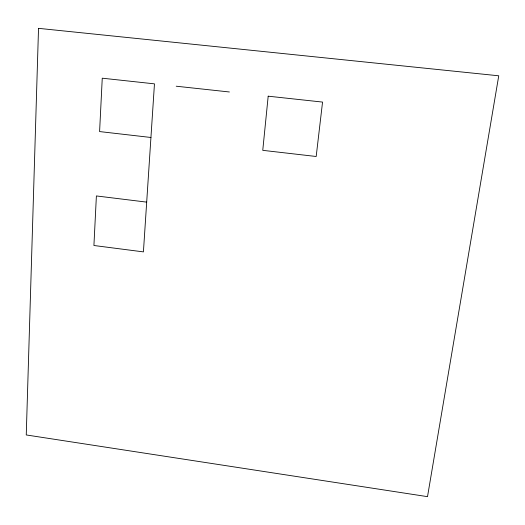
<?xml version="1.0" encoding="UTF-8"?>
<svg xmlns="http://www.w3.org/2000/svg" width="525" height="525" viewBox="0 0 525 525"><rect width="100%" height="100%" fill="white"/><g stroke="black" fill="none" stroke-linecap="round" stroke-linejoin="round"><path stroke-width="0.79" d="M176.229 86.212L229.392 91.98M150.938 137.478L99.593 131.572L102.257 78.192L154.462 83.856L143.417 251.888L93.916 245.497L96.39 195.937L146.685 202.125M38.522 28.343L26.25 434.949L427.508 496.657L498.75 75.797L38.522 28.343M268.19 96.187L262.756 150.34L316.181 156.489L322.553 102.08L268.19 96.187"/></g></svg>
